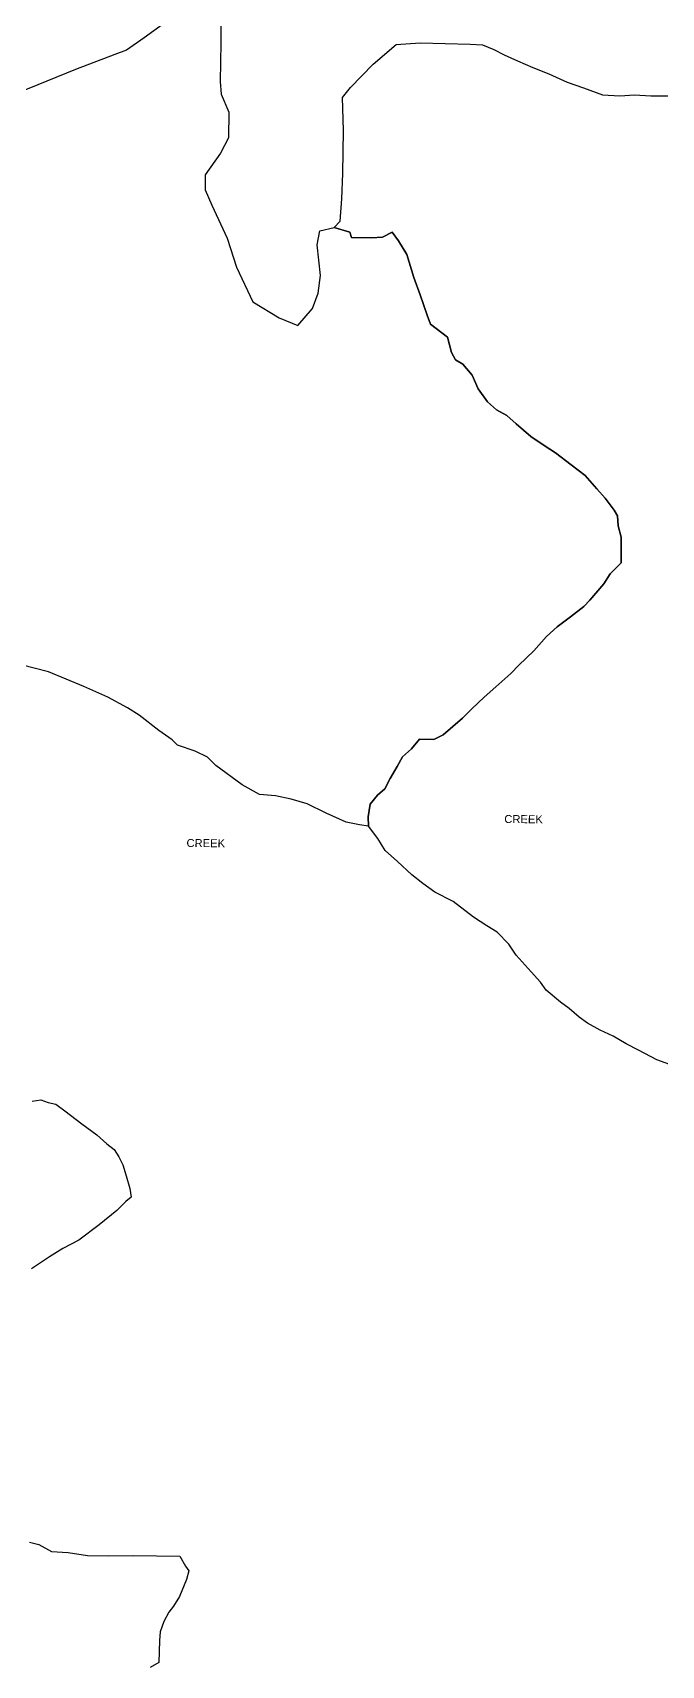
# Model space of a CAD drawing. Header units: metres. Extents: x 0 to 561379, y 0 to 4092696.
# Drawn here: x 290263 to 295505, y 2011591 to 2025210 of the extents above; entities that cross this region are included whole.
import ezdxf

# ---------------------------------------------------------------- set-up
doc = ezdxf.new("R2010")
doc.units = ezdxf.units.M
for name, color, linetype in [('TALUKA BOUNDRY', 150, 'Continuous'), ('village', 32, 'Continuous'), ('VILLAGE NAME', 250, 'Continuous')]:
    doc.layers.add(name, color=color, linetype=linetype)
doc.styles.get("Standard").update_dxf_attribs({"font": 'calibri.ttf'})

msp = doc.modelspace()

# ---------------------------------------------------------------- linework, layer by layer
at = {"layer": 'TALUKA BOUNDRY'}
msp.add_lwpolyline([(295606, 2016591), (295467, 2016641), (295316, 2016722), (295211, 2016776), (295103, 2016840), (294996, 2016888), (294890, 2016947), (294819, 2016998), (294738, 2017069), (294663, 2017122), (294545, 2017224), (294497, 2017290), (294421, 2017376), (294344, 2017459), (294295, 2017514), (294233, 2017606), (294137, 2017706), (294050, 2017759), (293938, 2017832), (293770, 2017963), (293616, 2018041), (293516, 2018114), (293425, 2018184), (293306, 2018297), (293201, 2018388), (293142, 2018487), (293063, 2018590), (293060, 2018669), (293076, 2018775), (293137, 2018850), (293199, 2018901), (293244, 2018989), (293301, 2019089), (293348, 2019169), (293422, 2019236), (293489, 2019318), (293608, 2019315), (293686, 2019354), (293847, 2019492), (293925, 2019571), (294029, 2019667), (294124, 2019754), (294251, 2019865), (294318, 2019934), (294443, 2020054), (294547, 2020173), (294637, 2020255), (294747, 2020336), (294859, 2020422), (294909, 2020477), (295025, 2020611), (295079, 2020696), (295169, 2020787), (295170, 2021002), (295145, 2021095), (295139, 2021181), (295112, 2021226), (295037, 2021326), (294966, 2021405), (294871, 2021516), (294754, 2021604), (294622, 2021706), (294529, 2021765), (294418, 2021842), (294294, 2021948), (294218, 2022017), (294132, 2022063), (294055, 2022131), (293977, 2022238), (293928, 2022354), (293849, 2022446), (293788, 2022480), (293756, 2022541), (293722, 2022671), (293581, 2022779), (293553, 2022854), (293493, 2023024), (293442, 2023168), (293383, 2023361), (293314, 2023474), (293261, 2023545), (293181, 2023505), (293089, 2023499), (292922, 2023501), (292907, 2023545), (292778, 2023586), (292778, 2023586), (292826, 2023639), (292842, 2023823), (292850, 2024036), (292854, 2024394), (292846, 2024669), (292912, 2024752), (293103, 2024948), (293295, 2025112), (293495, 2025124), (293911, 2025113), (294013, 2025108), (294109, 2025069), (294196, 2025024), (294306, 2024975), (294435, 2024920), (294567, 2024866), (294719, 2024796), (294855, 2024750), (295015, 2024692), (295159, 2024682), (295281, 2024692), (295417, 2024682), (295604, 2024683)], dxfattribs=at)
for points in [[(291834, 2025493, 0), (291832, 2025126, 0), (291826, 2024802, 0), (291836, 2024698, 0), (291900, 2024546, 0), (291897, 2024333, 0), (291828, 2024204, 0), (291702, 2024024, 0), (291700, 2023900, 0), (291756, 2023772, 0), (291886, 2023495, 0), (291962, 2023255, 0), (292100, 2022966, 0), (292317, 2022830, 0), (292475, 2022766, 0), (292595, 2022910, 0), (292644, 2023037, 0), (292663, 2023185, 0), (292635, 2023440, 0), (292658, 2023558, 0), (292778, 2023586, 0), (292907, 2023545, 0), (292922, 2023501, 0), (293089, 2023499, 0), (293181, 2023505, 0), (293261, 2023545, 0), (293314, 2023474, 0), (293383, 2023361, 0), (293442, 2023168, 0), (293493, 2023024, 0), (293553, 2022854, 0), (293581, 2022779, 0), (293722, 2022671, 0), (293756, 2022541, 0), (293788, 2022480, 0), (293849, 2022446, 0), (293928, 2022354, 0), (293977, 2022238, 0), (294055, 2022131, 0), (294132, 2022063, 0), (294218, 2022017, 0), (294294, 2021948, 0), (294418, 2021842, 0), (294418, 2021842, 0), (294529, 2021765, 0), (294622, 2021706, 0), (294622, 2021706, 0), (294754, 2021604, 0), (294871, 2021516, 0), (294966, 2021405, 0), (295037, 2021326, 0), (295112, 2021226, 0), (295139, 2021181, 0), (295145, 2021095, 0), (295170, 2021002, 0), (295169, 2020787, 0), (295079, 2020696, 0), (295025, 2020611, 0), (294909, 2020477, 0), (294859, 2020422, 0), (294747, 2020336, 0), (294637, 2020255, 0), (294547, 2020173, 0), (294443, 2020054, 0), (294318, 2019934, 0), (294251, 2019865, 0), (294251, 2019865, 0), (294124, 2019754, 0), (294124, 2019754, 0), (294029, 2019667, 0), (294029, 2019667, 0), (293925, 2019571, 0), (293847, 2019492, 0), (293686, 2019354, 0), (293608, 2019315, 0), (293489, 2019318, 0), (293422, 2019236, 0), (293348, 2019169, 0), (293301, 2019089, 0), (293244, 2018989, 0), (293199, 2018901, 0), (293137, 2018850, 0), (293076, 2018775, 0), (293060, 2018669, 0), (293063, 2018590, 0), (292989, 2018603, 0), (292876, 2018625, 0), (292709, 2018698, 0), (292553, 2018778, 0), (292419, 2018815, 0), (292289, 2018843, 0), (292155, 2018856, 0), (292155, 2018856, 0), (292011, 2018936, 0), (291791, 2019096, 0), (291721, 2019166, 0), (291617, 2019217, 0), (291471, 2019267, 0), (291426, 2019310, 0), (291316, 2019389, 0), (291152, 2019518, 0), (291055, 2019579, 0), (290889, 2019667, 0), (290690, 2019756, 0), (290543, 2019818, 0), (290394, 2019878, 0), (290166, 2019937, 0)], [(290259, 2016296, 0), (290330, 2016307, 0), (290393, 2016286, 0), (290455, 2016272, 0), (290530, 2016217, 0), (290673, 2016109, 0), (290798, 2016017, 0), (290882, 2015941, 0), (290942, 2015893, 0), (290980, 2015832, 0), (291016, 2015765, 0), (291043, 2015674, 0), (291074, 2015567, 0), (291085, 2015497, 0), (291039, 2015461, 0), (290965, 2015386, 0), (290818, 2015264, 0), (290648, 2015137, 0), (290513, 2015068, 0), (290403, 2014999, 0), (290252, 2014899, 0)], [(290237, 2012619, 0), (290314, 2012599, 0), (290420, 2012541, 0), (290558, 2012532, 0), (290719, 2012507, 0), (290898, 2012504, 0), (291102, 2012506, 0), (291491, 2012502, 0), (291538, 2012417, 0), (291564, 2012379, 0), (291547, 2012306, 0), (291547, 2012306, 0), (291486, 2012165, 0), (291437, 2012085, 0), (291397, 2012035, 0), (291357, 2011957, 0), (291326, 2011869, 0), (291321, 2011798, 0), (291316, 2011614, 0), (291242, 2011572, 0)]]:
    msp.add_polyline3d(points, dxfattribs=at)
at = {"layer": 'village'}
msp.add_polyline3d([(291658, 2025506, 0), (291192, 2025166, 0), (291044, 2025063, 0), (290948, 2025028, 0), (290619, 2024902, 0), (290142, 2024707, 0)], dxfattribs=at)

# ---------------------------------------------------------------- texts
at = {"layer": 'VILLAGE NAME', "char_height": 66.75, "attachment_point": 1, "rotation": 359.5442}
for insert in [(294196, 2018684), (291546, 2018484)]:
    msp.add_mtext_dynamic_manual_height_columns('{\\fArial|b0|i0|c0|p34;CREEK}', width=2415.91, gutter_width=334, heights=[408], dxfattribs=dict(at, insert=insert))

doc.saveas('drawing.dxf')
